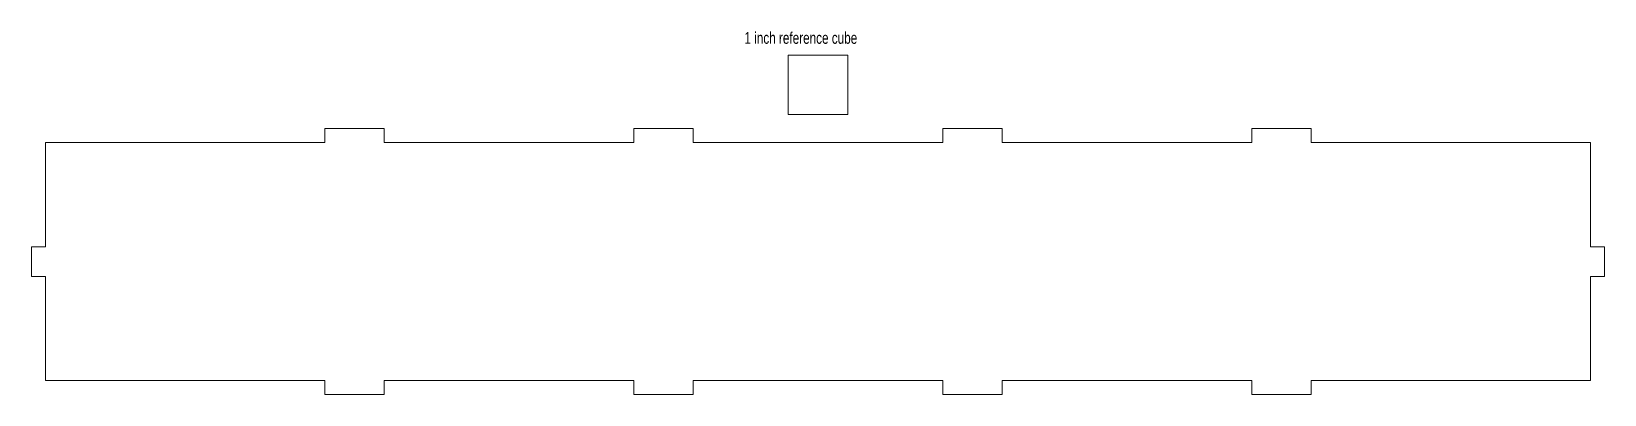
# Model space of a CAD drawing. Header units: millimetres. Extents: x -336 to 336, y -57 to 98.
import ezdxf

# ---------------------------------------------------------------- set-up
doc = ezdxf.new("R2010")
doc.units = ezdxf.units.MM
doc.layers.get('0').update_dxf_attribs({"linetype": 'CONTINUOUS', "lineweight": 0})
doc.styles.get("Standard").update_dxf_attribs({"font": 'txt', "width": 0.75})

msp = doc.modelspace()

# ---------------------------------------------------------------- linework, layer by layer
for p, q in [((-12.7, 62.8), (-12.7, 88.2)), ((-12.7, 88.2), (12.7, 88.2)), ((12.7, 88.2), (12.7, 62.8)), ((12.7, 62.8), (-12.7, 62.8)), ((-210.82, 50.8), (-210.82, 56.8)), ((-210.82, 56.8), (-185.42, 56.8)), ((-185.42, 56.8), (-185.42, 50.8)), ((-78.74, 50.8), (-78.74, 56.8)), ((-78.74, 56.8), (-53.34, 56.8)), ((-53.34, 56.8), (-53.34, 50.8)), ((53.34, 50.8), (53.34, 56.8)), ((53.34, 56.8), (78.74, 56.8)), ((78.74, 56.8), (78.74, 50.8)), ((185.42, 50.8), (185.42, 56.8)), ((185.42, 56.8), (210.82, 56.8)), ((210.82, 56.8), (210.82, 50.8)), ((-330.2, 6.35), (-330.2, 50.8)), ((-330.2, 50.8), (-210.82, 50.8)), ((-185.42, 50.8), (-78.74, 50.8)), ((-53.34, 50.8), (53.34, 50.8)), ((78.74, 50.8), (185.42, 50.8)), ((210.82, 50.8), (330.2, 50.8)), ((330.2, 50.8), (330.2, 6.35)), ((-336.2, -6.35), (-336.2, 6.35)), ((-336.2, 6.35), (-330.2, 6.35)), ((330.2, 6.35), (336.2, 6.35)), ((336.2, 6.35), (336.2, -6.35)), ((-330.2, -6.35), (-336.2, -6.35)), ((-330.2, -50.8), (-330.2, -6.35)), ((336.2, -6.35), (330.2, -6.35)), ((330.2, -6.35), (330.2, -50.8)), ((-210.82, -50.8), (-330.2, -50.8)), ((-210.82, -56.8), (-210.82, -50.8)), ((-78.74, -50.8), (-185.42, -50.8)), ((-185.42, -50.8), (-185.42, -56.8)), ((-78.74, -56.8), (-78.74, -50.8)), ((53.34, -50.8), (-53.34, -50.8)), ((-53.34, -50.8), (-53.34, -56.8)), ((53.34, -56.8), (53.34, -50.8)), ((185.42, -50.8), (78.74, -50.8)), ((78.74, -50.8), (78.74, -56.8)), ((185.42, -56.8), (185.42, -50.8)), ((330.2, -50.8), (210.82, -50.8)), ((210.82, -50.8), (210.82, -56.8)), ((-185.42, -56.8), (-210.82, -56.8)), ((-53.34, -56.8), (-78.74, -56.8)), ((78.74, -56.8), (53.34, -56.8)), ((210.82, -56.8), (185.42, -56.8))]:
    msp.add_line(p, q)

# ---------------------------------------------------------------- texts
at = {"insert": (-31.45, 98.02), "char_height": 5, "width": 100, "attachment_point": 1}
msp.add_mtext('1\\~inch\\~reference\\~cube', dxfattribs=at)

doc.saveas('drawing.dxf')
